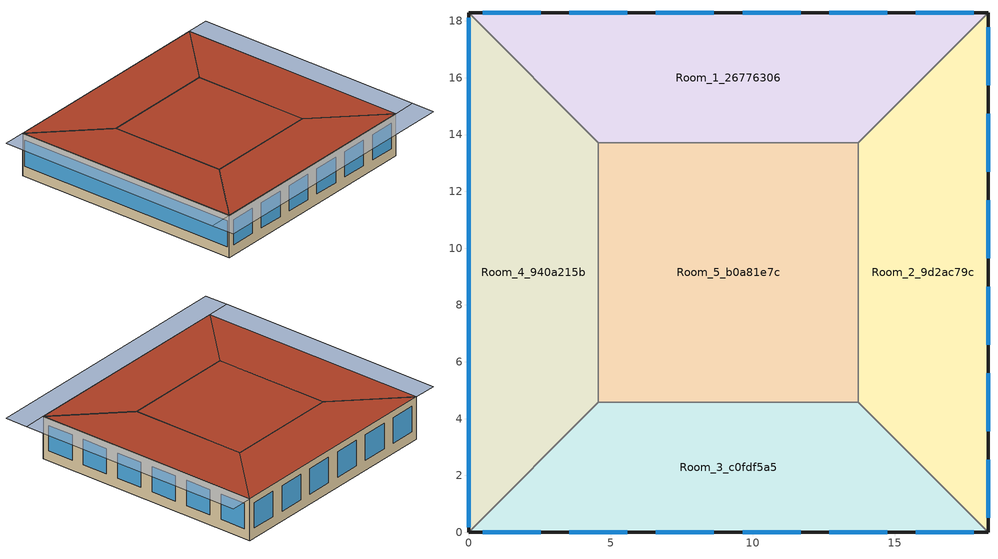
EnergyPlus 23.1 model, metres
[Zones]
Room_1_26776306
 floor ground (Typical Insulated Carpeted 8in Slab Floor-R5): 18.29,18.29 13.72,13.72 4.57,13.72 0,18.29 z0
 wall outside (Typical Insulated Steel Framed Exterior Wall-R16): 18.29,18.29 0,18.29 z0:3.35
 wall to Room_4_940a215b (Generic Interior Wall): 0,18.29 4.57,13.72 z0:3.35
 wall to Room_5_b0a81e7c (Generic Interior Wall): 4.57,13.72 13.72,13.72 z0:3.35
 wall to Room_2_9d2ac79c (Generic Interior Wall): 13.72,13.72 18.29,18.29 z0:3.35
 window (U 0.36 SHGC 0.36 Simple Glazing Window): 17.79,18.29 15.74,18.29 / 14.74,18.29 12.69,18.29 / 11.69,18.29 9.65,18.29 / 8.64,18.29 6.6,18.29 / 5.59,18.29 3.55,18.29 / 2.55,18.29 0.5,18.29 z0.8:2.8
 roof outside (Typical IEAD Roof-R32): 0,18.29 4.57,13.72 13.72,13.72 18.29,18.29 z3.35
Room_2_9d2ac79c
 floor ground (Typical Insulated Carpeted 8in Slab Floor-R5): 18.29,18.29 18.29,0 13.72,4.57 13.72,13.72 z0
 wall outside (Typical Insulated Steel Framed Exterior Wall-R16): 18.29,0 18.29,18.29 z0:3.35
 wall to Room_5_b0a81e7c (Generic Interior Wall): 13.72,13.72 13.72,4.57 z0:3.35
 wall to Room_3_c0fdf5a5 (Generic Interior Wall): 13.72,4.57 18.29,0 z0:3.35
 window (U 0.36 SHGC 0.36 Simple Glazing Window): 18.29,0.5 18.29,2.55 / 18.29,3.55 18.29,5.59 / 18.29,6.6 18.29,8.64 / 18.29,9.65 18.29,11.69 / 18.29,12.69 18.29,14.74 / 18.29,15.74 18.29,17.79 z0.8:2.8
 roof outside (Typical IEAD Roof-R32): 18.29,18.29 13.72,13.72 13.72,4.57 18.29,0 z3.35
Room_3_c0fdf5a5
 floor ground (Typical Insulated Carpeted 8in Slab Floor-R5): 13.72,4.57 18.29,0 0,0 4.57,4.57 z0
 wall outside (Typical Insulated Steel Framed Exterior Wall-R16): 0,0 18.29,0 z0:3.35
 wall to Room_5_b0a81e7c (Generic Interior Wall): 13.72,4.57 4.57,4.57 z0:3.35
 wall to Room_4_940a215b (Generic Interior Wall): 4.57,4.57 0,0 z0:3.35
 window (U 0.36 SHGC 0.36 Simple Glazing Window): 0.5,0 2.55,0 / 3.55,0 5.59,0 / 6.6,0 8.64,0 / 9.65,0 11.69,0 / 12.69,0 14.74,0 / 15.74,0 17.79,0 z0.8:2.8
 roof outside (Typical IEAD Roof-R32): 0,0 18.29,0 13.72,4.57 4.57,4.57 z3.35
Room_4_940a215b
 floor ground (Typical Insulated Carpeted 8in Slab Floor-R5): 4.57,13.72 4.57,4.57 0,0 0,18.29 z0
 wall outside (Typical Insulated Steel Framed Exterior Wall-R16): 0,18.29 0,0 z0:3.35
 wall to Room_5_b0a81e7c (Generic Interior Wall): 4.57,4.57 4.57,13.72 z0:3.35
 window (U 0.36 SHGC 0.36 Simple Glazing Window): 0,18.11 0,0.18 z0.8:2.85
 roof outside (Typical IEAD Roof-R32): 0,18.29 0,0 4.57,4.57 4.57,13.72 z3.35
Room_5_b0a81e7c
 floor ground (Typical Insulated Carpeted 8in Slab Floor-R5): 13.72,13.72 13.72,4.57 4.57,4.57 4.57,13.72 z0
 roof outside (Typical IEAD Roof-R32): 4.57,13.72 4.57,4.57 13.72,4.57 13.72,13.72 z3.35
shading: 20.12,18.29 20.12,0 18.29,0 18.29,18.29 z3.35; 0,18.29 0,0 -1.83,0 -1.83,18.29 z3.35; 20.12,0 20.12,-1.83 -1.83,-1.83 -1.83,0 z3.35; 20.12,18.29 20.12,0 18.29,0 18.29,18.29 z3.35; 0,18.29 0,0 -1.83,0 -1.83,18.29 z3.35; 20.12,0 20.12,-1.83 -1.83,-1.83 -1.83,0 z3.35; 20.12,18.29 20.12,0 18.29,0 18.29,18.29 z3.35; 0,18.29 0,0 -1.83,0 -1.83,18.29 z3.35; 20.12,0 20.12,-1.83 -1.83,-1.83 -1.83,0 z3.35; 20.12,18.29 20.12,0 18.29,0 18.29,18.29 z3.35; 0,18.29 0,0 -1.83,0 -1.83,18.29 z3.35; 20.12,0 20.12,-1.83 -1.83,-1.83 -1.83,0 z3.35; 20.12,18.29 20.12,0 18.29,0 18.29,18.29 z3.35; 0,18.29 0,0 -1.83,0 -1.83,18.29 z3.35; 20.12,0 20.12,-1.83 -1.83,-1.83 -1.83,0 z3.35
[Building]
unnamed: North Axis {deg}=0; Terrain=City; Solar Distribution=FullExteriorWithReflections
[Site:Location]
Site 1: Latitude {deg}=0; Longitude {deg}=0; Time Zone {hr}=0; Elevation {m}=0
[Site:WaterMainsTemperature]
Calculation Method=CorrelationFromWeatherFile
[SizingPeriod:DesignDay] Day of Month=21; Dry-Bulb Temperature Range Modifier Type=DefaultMultipliers; Barometric Pressure {Pa}=99868; Rain Indicator=No; Snow Indicator=No; Daylight Saving Time Indicator=No; Begin Environment Reset Mode=FullResetAtBeginEnvironment
Name | Month | Day Type | Maximum Dry-Bulb Temperature {C} | Daily Dry-Bulb Temperature Range {deltaC} | Humidity Condition Type | Wetbulb or DewPoint at Maximum Dry-Bulb {C} | Wind Speed {m/s} | Wind Direction {deg} | Solar Model Indicator | ASHRAE Clear Sky Optical Depth for Beam Irradiance (taub) | ASHRAE Clear Sky Optical Depth for Diffuse Irradiance (taud) | Enthalpy at Maximum Dry-Bulb {J/kg} | Sky Clearness
Seattle Seattle Tacoma Intl A Ann Clg .4% Condns DB=>MWB | 8 | SummerDesignDay | 29.4 | 10.4 | Wetbulb | 18.3 | 4.2 | 350 | ASHRAETau | 0.352 | 2.561
Seattle Seattle Tacoma Intl A Ann Clg .4% Condns DP=>MDB | 8 | SummerDesignDay | 20.8 | 10.4 | Dewpoint | 15.9 | 4.2 | 350 | ASHRAETau | 0.352 | 2.561
Seattle Seattle Tacoma Intl A Ann Clg .4% Condns Enth=>MDB | 8 | SummerDesignDay | 28.2 | 10.4 | Enthalpy |  | 4.2 | 350 | ASHRAETau | 0.352 | 2.561 | 54700
Seattle Seattle Tacoma Intl A Ann Clg .4% Condns WB=>MDB | 8 | SummerDesignDay | 27.9 | 10.4 | Wetbulb | 19.2 | 4.2 | 350 | ASHRAETau | 0.352 | 2.561
Seattle Seattle Tacoma Intl A Ann Htg 99.6% Condns DB | 12 | WinterDesignDay | -4.2 | 0 | Wetbulb | -4.2 | 4.3 | 20 | ASHRAEClearSky |  |  |  | 0
Seattle Seattle Tacoma Intl A Ann Htg Wind 99.6% Condns WS=>MCDB | 12 | WinterDesignDay | 5.6 | 0 | Wetbulb | 5.6 | 12.1 | 20 | ASHRAEClearSky |  |  |  | 0
Seattle Seattle Tacoma Intl A Ann Hum_n 99.6% Condns DP=>MCDB | 12 | WinterDesignDay | -0.4 | 0 | Dewpoint | -13 | 4.3 | 20 | ASHRAEClearSky |  |  |  | 0
[Material] Thermal Absorptance=0.9
Name | Roughness | Thickness {m} | Conductivity {W/m-K} | Density {kg/m3} | Specific Heat {J/kg-K} | Solar Absorptance | Visible Absorptance
25mm Stucco | Smooth | 0.0254 | 0.719518 | 1856 | 839.458 | 0.7 | 0.7
5/8 in. Gypsum Board | MediumSmooth | 0.0159 | 0.159893 | 800.002 | 1089.3 | 0.7 | 0.7
8 in. Normalweight Concrete Floor | MediumRough | 0.2032 | 2.30846 | 2322.01 | 831.464 | 0.7 | 0.7
Generic Gypsum Board | MediumSmooth | 0.0127 | 0.16 | 800 | 1090 | 0.5 | 0.5
Generic Wall Air Gap | Smooth | 0.1 | 0.667 | 1.28 | 1000 | 0.7 | 0.7
Metal Roof Surface | Smooth | 0.0008 | 45.2497 | 7824.02 | 499.678 | 0.7 | 0.7
Roof Membrane | VeryRough | 0.0095 | 0.159893 | 1121.29 | 1459.06 | 0.7 | 0.7
[Material:NoMass] Thermal Absorptance=0.9; Solar Absorptance=0.7
Name | Roughness | Thermal Resistance {m2-K/W} | Visible Absorptance
Typical Carpet Pad | VeryRough | 0.21648 | 0.8
Typical Insulation-R15 | MediumSmooth | 2.64165 | 0.7
Typical Insulation-R31 | MediumSmooth | 5.45942 | 0.7
Typical Insulation-R4 | MediumSmooth | 0.704441 | 0.7
[WindowMaterial:SimpleGlazingSystem]
U 0.36 SHGC 0.36 Simple Glazing: U-Factor {W/m2-K}=2.04408; Solar Heat Gain Coefficient=0.36; Visible Transmittance=0.6
[Construction]
Generic Interior Wall: Generic Gypsum Board, Generic Wall Air Gap, Generic Gypsum Board
Typical IEAD Roof-R32: Roof Membrane, Typical Insulation-R31, Metal Roof Surface
Typical Insulated Carpeted 8in Slab Floor-R5: Typical Insulation-R4, 8 in. Normalweight Concrete Floor, Typical Carpet Pad
Typical Insulated Steel Framed Exterior Wall-R16: 25mm Stucco, 5/8 in. Gypsum Board, Typical Insulation-R15, 5/8 in. Gypsum Board
U 0.36 SHGC 0.36 Simple Glazing Window: U 0.36 SHGC 0.36 Simple Glazing
[Zone] Multiplier=1; Ceiling Height {m}=3.3528; Part of Total Floor Area=Yes
Name | Volume {m3}
Room_1_26776306; Room_2_9d2ac79c; Room_3_c0fdf5a5; Room_4_940a215b | 210.253
Room_5_b0a81e7c | 280.337
[Space] Space Type=Generic Office Program
Name | Zone
Room_1_26776306_Space | Room_1_26776306
Room_2_9d2ac79c_Space | Room_2_9d2ac79c
Room_3_c0fdf5a5_Space | Room_3_c0fdf5a5
Room_4_940a215b_Space | Room_4_940a215b
Room_5_b0a81e7c_Space | Room_5_b0a81e7c
[SpaceList]
Generic Office Program: Room_1_26776306_Space, Room_4_940a215b_Space, Room_2_9d2ac79c_Space, Room_3_c0fdf5a5_Space, Room_5_b0a81e7c_Space
[Lights]
Generic Office Lighting: Zone or ZoneList or Space or SpaceList=Generic Office Program; Schedule=Generic Office Lighting; Design Level Calculation Method=Watts/Area; Watts per Zone Floor Area {W/m2}=10.55; Return Air Fraction=0; Fraction Radiant=0.7; Fraction Visible=0.2; Fraction Replaceable=1
[People]
Generic Office People: Zone or ZoneList or Space or SpaceList=Generic Office Program; Number of People Schedule=Generic Office Occupancy; Number of People Calculation Method=People/Area; People per Floor Area {person/m2}=0.0565; Fraction Radiant=0.3; Activity Level Schedule=Seated Adult Activity
[ElectricEquipment]
Generic Office Equipment: Zone or ZoneList or Space or SpaceList=Generic Office Program; Schedule=Generic Office Equipment; Design Level Calculation Method=Watts/Area; Watts per Zone Floor Area {W/m2}=10.33; Fraction Latent=0; Fraction Radiant=0.5; Fraction Lost=0
[ZoneInfiltration:DesignFlowRate]
Generic Office Infiltration: Zone or ZoneList or Space or SpaceList=Generic Office Program; Schedule=Generic Office Infiltration; Design Flow Rate Calculation Method=Flow/ExteriorArea; Flow Rate per Exterior Surface Area {m3/s-m2}=0.0002266; Constant Term Coefficient=1; Temperature Term Coefficient=0; Velocity Term Coefficient=0
[ShadingProperty:Reflectance] Diffuse Solar Reflectance of Unglazed Part of Shading Surface=0.35; Diffuse Visible Reflectance of Unglazed Part of Shading Surface=0.35; Fraction of Shading Surface That Is Glazed=0
Name | Shading Surface
 | Shade_0fc84984
 | Shade_4caa6df0
 | Shade_a1721d83
 | Shade_0fc84984 1
 | Shade_4caa6df0 1
 | Shade_a1721d83 1
 | Shade_0fc84984 2
 | Shade_4caa6df0 2
 | Shade_a1721d83 2
 | Shade_0fc84984 3
 | Shade_4caa6df0 3
 | Shade_a1721d83 3
 | Shade_0fc84984 4
 | Shade_4caa6df0 4
 | Shade_a1721d83 4
[Daylighting:Controls] Lighting Control Type=Continuous; Minimum Input Power Fraction for Continuous or ContinuousOff Dimming Control=0.3; Minimum Light Output Fraction for Continuous or ContinuousOff Dimming Control=0.2; Number of Stepped Control Steps=1; Probability Lighting will be Reset When Needed in Manual Stepped Control=1; Glare Calculation Azimuth Angle of View Direction Clockwise from Zone y-Axis {deg}=-0; Fraction of Lights Controlled by Reference Point 1=1; Illuminance Setpoint at Reference Point 1 {lux}=300
Name | Zone or Space | Glare Calculation Daylighting Reference Point | Daylighting Reference Point Name 1
Room_1_26776306 DaylightingControls | Room_1_26776306 | Room_1_26776306_Space_Daylighting | Room_1_26776306_Space_Daylighting
Room_2_9d2ac79c DaylightingControls | Room_2_9d2ac79c | Room_2_9d2ac79c_Space_Daylighting | Room_2_9d2ac79c_Space_Daylighting
Room_3_c0fdf5a5 DaylightingControls | Room_3_c0fdf5a5 | Room_3_c0fdf5a5_Space_Daylighting | Room_3_c0fdf5a5_Space_Daylighting
Room_4_940a215b DaylightingControls | Room_4_940a215b | Room_4_940a215b_Space_Daylighting | Room_4_940a215b_Space_Daylighting
Room_5_b0a81e7c DaylightingControls | Room_5_b0a81e7c | Room_5_b0a81e7c_Space_Daylighting | Room_5_b0a81e7c_Space_Daylighting
[ZoneControl:Thermostat] Temperature Difference Between Cutout And Setpoint {deltaC}=0
Name | Zone or ZoneList | Control Type Schedule | Control 1
Room_1_26776306 Thermostat | Room_1_26776306 | Room_1_26776306 Thermostat Schedule | Generic Office Setpoints
Room_2_9d2ac79c Thermostat | Room_2_9d2ac79c | Room_2_9d2ac79c Thermostat Schedule | Generic Office Setpoints 1
Room_3_c0fdf5a5 Thermostat | Room_3_c0fdf5a5 | Room_3_c0fdf5a5 Thermostat Schedule | Generic Office Setpoints 2
Room_4_940a215b Thermostat | Room_4_940a215b | Room_4_940a215b Thermostat Schedule | Generic Office Setpoints 3
Room_5_b0a81e7c Thermostat | Room_5_b0a81e7c | Room_5_b0a81e7c Thermostat Schedule | Generic Office Setpoints 4
[ThermostatSetpoint:DualSetpoint] Heating Setpoint Temperature Schedule=Generic Office Heating; Cooling Setpoint Temperature Schedule=Generic Office Cooling
Generic Office Setpoints; Generic Office Setpoints 1; Generic Office Setpoints 2; Generic Office Setpoints 3; Generic Office Setpoints 4
[ZoneHVAC:IdealLoadsAirSystem] Maximum Heating Supply Air Temperature {C}=50; Minimum Cooling Supply Air Temperature {C}=13; Heating Limit=LimitCapacity; Maximum Sensible Heating Capacity {W}=Autosize; Cooling Limit=LimitFlowRateAndCapacity; Maximum Cooling Air Flow Rate {m3/s}=Autosize; Maximum Total Cooling Capacity {W}=Autosize; Dehumidification Control Type=None; Design Specification Outdoor Air Object=Generic Office Ventilation; Demand Controlled Ventilation Type=None; Outdoor Air Economizer Type=DifferentialDryBulb; Sensible Heat Recovery Effectiveness=0; Latent Heat Recovery Effectiveness=0
Room_1_26776306 Ideal Loads Air System; Room_2_9d2ac79c Ideal Loads Air System; Room_3_c0fdf5a5 Ideal Loads Air System; Room_4_940a215b Ideal Loads Air System; Room_5_b0a81e7c Ideal Loads Air System
[DesignSpecification:OutdoorAir]
Generic Office Ventilation: Outdoor Air Method=Sum; Outdoor Air Flow per Person {m3/s-person}=0.00236; Outdoor Air Flow per Zone Floor Area {m3/s-m2}=0.000305; Outdoor Air Flow per Zone {m3/s}=0; Outdoor Air Flow Air Changes per Hour {1/hr}=0
[Zone equipment]
Room_1_26776306: Room_1_26776306 Ideal Loads Air System
Room_2_9d2ac79c: Room_2_9d2ac79c Ideal Loads Air System
Room_3_c0fdf5a5: Room_3_c0fdf5a5 Ideal Loads Air System
Room_4_940a215b: Room_4_940a215b Ideal Loads Air System
Room_5_b0a81e7c: Room_5_b0a81e7c Ideal Loads Air System
[Sizing:Zone] Zone Cooling Design Supply Air Temperature Input Method=SupplyAirTemperature; Zone Cooling Design Supply Air Temperature {C}=14; Zone Cooling Design Supply Air Temperature Difference {deltaC}=11.11; Zone Heating Design Supply Air Temperature Input Method=SupplyAirTemperature; Zone Heating Design Supply Air Temperature {C}=40; Zone Heating Design Supply Air Temperature Difference {deltaC}=11.11; Zone Cooling Design Supply Air Humidity Ratio {kgWater/kgDryAir}=0.0085; Zone Heating Design Supply Air Humidity Ratio {kgWater/kgDryAir}=0.008; Cooling Design Air Flow Method=DesignDay; Cooling Design Air Flow Rate {m3/s}=0; Cooling Minimum Air Flow per Zone Floor Area {m3/s-m2}=0.000762; Cooling Minimum Air Flow {m3/s}=0; Cooling Minimum Air Flow Fraction=0; Heating Design Air Flow Method=DesignDay; Heating Design Air Flow Rate {m3/s}=0; Heating Maximum Air Flow per Zone Floor Area {m3/s-m2}=0.002032; Heating Maximum Air Flow {m3/s}=0.141576; Heating Maximum Air Flow Fraction=0.3; Account for Dedicated Outdoor Air System=No; Zone Load Sizing Method=Sensible Load Only No Latent Load; Zone Latent Cooling Design Supply Air Humidity Ratio Input Method=HumidityRatioDifference; Zone Cooling Design Supply Air Humidity Ratio Difference {kgWater/kgDryAir}=0.005; Zone Latent Heating Design Supply Air Humidity Ratio Input Method=HumidityRatioDifference; Zone Humidification Design Supply Air Humidity Ratio Difference {kgWater/kgDryAir}=0.005
Name | Design Specification Outdoor Air Object
Room_1_26776306 | Room_1_26776306 DSOA Space List
Room_2_9d2ac79c | Room_2_9d2ac79c DSOA Space List
Room_3_c0fdf5a5 | Room_3_c0fdf5a5 DSOA Space List
Room_4_940a215b | Room_4_940a215b DSOA Space List
Room_5_b0a81e7c | Room_5_b0a81e7c DSOA Space List
[DesignSpecification:OutdoorAir:SpaceList] Space Design Specification Outdoor Air Object Name 1=Generic Office Ventilation
Name | Space Name 1
Room_1_26776306 DSOA Space List | Room_1_26776306_Space
Room_2_9d2ac79c DSOA Space List | Room_2_9d2ac79c_Space
Room_3_c0fdf5a5 DSOA Space List | Room_3_c0fdf5a5_Space
Room_4_940a215b DSOA Space List | Room_4_940a215b_Space
Room_5_b0a81e7c DSOA Space List | Room_5_b0a81e7c_Space
[Schedule:Day:Interval]
OfficeMedium BLDG_LIGHT_SCH_2013_Sun: No, 06:00, 0.05, 18:00, 0.0431163, 24:00, 0.05
Schedule Day 9: No, 05:00, 0.05, 06:00, 0.1, 07:00, 0.0862326, 08:00, 0.258698, 17:00, 0.776093, 18:00, 0.431163, 20:00, 0.258698, 22:00, 0.172465, 23:00, 0.0862326, 24:00, 0.0431163
Schedule Day 10; OfficeMedium BLDG_LIGHT_SCH_2013_Sat 1: No, 06:00, 0.05, 08:00, 0.0862326, 12:00, 0.258698, 17:00, 0.129349, 19:00, 0.0431163, 24:00, 0.05
OfficeMedium BLDG_LIGHT_SCH_2013_SmrDsn 1; OfficeMedium BLDG_EQUIP_SCH_2013_SmrDsn 1; OfficeMedium INFIL_SCH_PNNL_Default; OfficeMedium INFIL_SCH_PNNL_Default 1: No, 24:00, 1
OfficeMedium BLDG_LIGHT_SCH_2013_WntrDsn 1; OfficeMedium BLDG_OCC_SCH_WntrDsn 1; OfficeMedium BLDG_EQUIP_SCH_2013_WntrDsn 1: No, 24:00, 0
OfficeMedium BLDG_OCC_SCH_Default; OfficeMedium BLDG_OCC_SCH_Default 1: No, 06:00, 0, 18:00, 0.05, 24:00, 0
Schedule Day 11: No, 06:00, 0, 07:00, 0.1, 08:00, 0.2, 12:00, 0.95, 13:00, 0.5, 17:00, 0.95, 18:00, 0.3, 22:00, 0.1, 24:00, 0.05
Schedule Day 12: No, 06:00, 0, 08:00, 0.1, 12:00, 0.3, 17:00, 0.1, 19:00, 0.05, 24:00, 0
OfficeMedium BLDG_OCC_SCH_SmrDsn 1: No, 06:00, 0, 22:00, 1, 24:00, 0.05
Seated Adult Activity_Day Schedule: No, 24:00, 120
OfficeMedium BLDG_EQUIP_SCH_2013_Sun: No, 06:00, 0.230755, 18:00, 0.288107, 24:00, 0.230755
Schedule Day 5: No, 06:00, 0.307674, 08:00, 0.381235, 12:00, 0.857778, 13:00, 0.76247, 17:00, 0.857778, 18:00, 0.476543, 24:00, 0.381235
Schedule Day 6; OfficeMedium BLDG_EQUIP_SCH_2013_Sat 1: No, 06:00, 0.230755, 08:00, 0.381235, 12:00, 0.476543, 17:00, 0.33358, 19:00, 0.285926, 24:00, 0.230755
OfficeMedium HTGSETP_SCH_YES_OPTIMUM_Default; OfficeMedium HTGSETP_SCH_YES_OPTIMUM_Default_SmrDsn 1; OfficeMedium HTGSETP_SCH_YES_OPTIMUM_Default 1: No, 24:00, 15.6
Schedule Day 3: No, 05:00, 15.6, 06:00, 17.8, 07:00, 20, 22:00, 21, 24:00, 15.6
Schedule Day 4: No, 05:00, 15.6, 06:00, 17.8, 07:00, 20, 17:00, 21, 24:00, 15.6
OfficeMedium HTGSETP_SCH_YES_OPTIMUM_WntrDsn 1: No, 05:00, 15.6, 06:00, 17.6, 07:00, 19.6, 22:00, 21, 24:00, 15.6
OfficeMedium CLGSETP_SCH_YES_OPTIMUM_Default; OfficeMedium CLGSETP_SCH_YES_OPTIMUM_Default_WntrDsn 1; OfficeMedium CLGSETP_SCH_YES_OPTIMUM_Default 1: No, 24:00, 26.7
Schedule Day 7: No, 05:00, 26.7, 06:00, 25.6, 07:00, 25, 22:00, 24, 24:00, 26.7
Schedule Day 8: No, 05:00, 26.7, 06:00, 25.7, 07:00, 25, 17:00, 24, 24:00, 26.7
OfficeMedium CLGSETP_SCH_YES_OPTIMUM_SmrDsn 1: No, 05:00, 26.7, 06:00, 25.7, 07:00, 25, 22:00, 24, 24:00, 26.7
OfficeMedium INFIL_SCH_PNNL_Sat_WntrDsn 1; Schedule Day 2: No, 06:00, 1, 18:00, 0.25, 24:00, 1
OfficeMedium INFIL_SCH_PNNL_Wkdy_SmrDsn 1; Schedule Day 1: No, 06:00, 1, 22:00, 0.25, 24:00, 1
[Schedule:Week:Daily]
Generic Office Lighting Week Rule - Jan1-Dec31: OfficeMedium BLDG_LIGHT_SCH_2013_Sun, Schedule Day 9, Schedule Day 9, Schedule Day 9, Schedule Day 9, Schedule Day 9, Schedule Day 10, OfficeMedium BLDG_LIGHT_SCH_2013_Sat 1, OfficeMedium BLDG_LIGHT_SCH_2013_SmrDsn 1, OfficeMedium BLDG_LIGHT_SCH_2013_WntrDsn 1, OfficeMedium BLDG_LIGHT_SCH_2013_Sun, OfficeMedium BLDG_LIGHT_SCH_2013_Sun
Generic Office Occupancy Week Rule - Jan1-Dec31: OfficeMedium BLDG_OCC_SCH_Default, Schedule Day 11, Schedule Day 11, Schedule Day 11, Schedule Day 11, Schedule Day 11, Schedule Day 12, OfficeMedium BLDG_OCC_SCH_Default 1, OfficeMedium BLDG_OCC_SCH_SmrDsn 1, OfficeMedium BLDG_OCC_SCH_WntrDsn 1, OfficeMedium BLDG_OCC_SCH_Default, OfficeMedium BLDG_OCC_SCH_Default
Seated Adult Activity Week Rule - Jan1-Dec31: Seated Adult Activity_Day Schedule, Seated Adult Activity_Day Schedule, Seated Adult Activity_Day Schedule, Seated Adult Activity_Day Schedule, Seated Adult Activity_Day Schedule, Seated Adult Activity_Day Schedule, Seated Adult Activity_Day Schedule, Seated Adult Activity_Day Schedule, Seated Adult Activity_Day Schedule, Seated Adult Activity_Day Schedule, Seated Adult Activity_Day Schedule, Seated Adult Activity_Day Schedule
Generic Office Equipment Week Rule - Jan1-Dec31: OfficeMedium BLDG_EQUIP_SCH_2013_Sun, Schedule Day 5, Schedule Day 5, Schedule Day 5, Schedule Day 5, Schedule Day 5, Schedule Day 6, OfficeMedium BLDG_EQUIP_SCH_2013_Sat 1, OfficeMedium BLDG_EQUIP_SCH_2013_SmrDsn 1, OfficeMedium BLDG_EQUIP_SCH_2013_WntrDsn 1, OfficeMedium BLDG_EQUIP_SCH_2013_Sun, OfficeMedium BLDG_EQUIP_SCH_2013_Sun
Generic Office Heating Week Rule - Jan1-Dec31: OfficeMedium HTGSETP_SCH_YES_OPTIMUM_Default, Schedule Day 3, Schedule Day 3, Schedule Day 3, Schedule Day 3, Schedule Day 3, Schedule Day 4, OfficeMedium HTGSETP_SCH_YES_OPTIMUM_Default 1, OfficeMedium HTGSETP_SCH_YES_OPTIMUM_Default_SmrDsn 1, OfficeMedium HTGSETP_SCH_YES_OPTIMUM_WntrDsn 1, OfficeMedium HTGSETP_SCH_YES_OPTIMUM_Default, OfficeMedium HTGSETP_SCH_YES_OPTIMUM_Default
Generic Office Cooling Week Rule - Jan1-Dec31: OfficeMedium CLGSETP_SCH_YES_OPTIMUM_Default, Schedule Day 7, Schedule Day 7, Schedule Day 7, Schedule Day 7, Schedule Day 7, Schedule Day 8, OfficeMedium CLGSETP_SCH_YES_OPTIMUM_Default 1, OfficeMedium CLGSETP_SCH_YES_OPTIMUM_SmrDsn 1, OfficeMedium CLGSETP_SCH_YES_OPTIMUM_Default_WntrDsn 1, OfficeMedium CLGSETP_SCH_YES_OPTIMUM_Default, OfficeMedium CLGSETP_SCH_YES_OPTIMUM_Default
Generic Office Infiltration Week Rule - Jan1-Dec31: OfficeMedium INFIL_SCH_PNNL_Default, Schedule Day 1, Schedule Day 1, Schedule Day 1, Schedule Day 1, Schedule Day 1, Schedule Day 2, OfficeMedium INFIL_SCH_PNNL_Default 1, OfficeMedium INFIL_SCH_PNNL_Wkdy_SmrDsn 1, OfficeMedium INFIL_SCH_PNNL_Sat_WntrDsn 1, OfficeMedium INFIL_SCH_PNNL_Default, OfficeMedium INFIL_SCH_PNNL_Default
[Schedule:Year]
Generic Office Lighting: Generic Office Lighting Week Rule - Jan1-Dec31, 1, 1, 12, 31
Generic Office Occupancy: Generic Office Occupancy Week Rule - Jan1-Dec31, 1, 1, 12, 31
Seated Adult Activity: Seated Adult Activity Week Rule - Jan1-Dec31, 1, 1, 12, 31
Generic Office Equipment: Generic Office Equipment Week Rule - Jan1-Dec31, 1, 1, 12, 31
Generic Office Heating: Generic Office Heating Week Rule - Jan1-Dec31, 1, 1, 12, 31
Generic Office Cooling: Generic Office Cooling Week Rule - Jan1-Dec31, 1, 1, 12, 31
Generic Office Infiltration: Generic Office Infiltration Week Rule - Jan1-Dec31, 1, 1, 12, 31
[Schedule:Compact]
Room_1_26776306 Thermostat Schedule; Room_2_9d2ac79c Thermostat Schedule; Room_3_c0fdf5a5 Thermostat Schedule; Room_4_940a215b Thermostat Schedule; Room_5_b0a81e7c Thermostat Schedule: Through: 12/31, For: AllDays, Until: 24:00, 4
